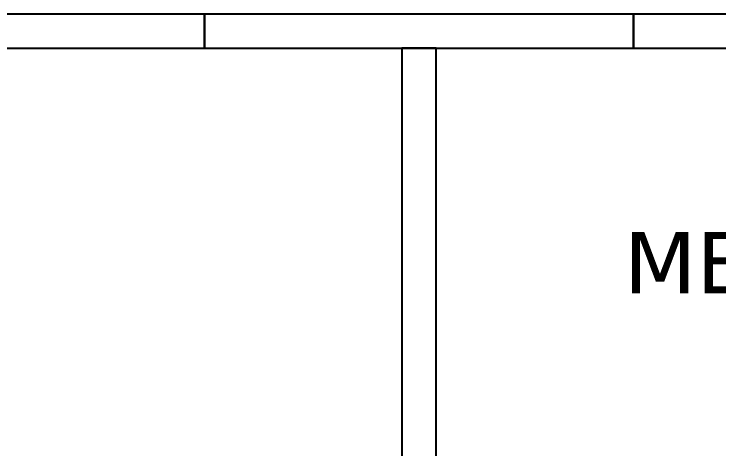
# Model space of a CAD drawing. Header units: centimetres. Extents: x -135 to 4099, y -1210 to 1044.
# Drawn here: x 2306.3 to 2512.5, y 578.8 to 706 of the extents above; entities that cross this region are included whole.
import ezdxf
from ezdxf.enums import TextEntityAlignment as Align

# ---------------------------------------------------------------- set-up
doc = ezdxf.new("R2010")
doc.units = ezdxf.units.CM
doc.layers.add('MONTAJ_STANDART', color=7, linetype='Continuous')
doc.layers.add('MONTAJ_YAZI', color=4, linetype='Continuous')
doc.styles.add('PORTMAN', font='DejaVuSans.ttf')

# ---------------------------------------------------------------- blocks, each defined once
blk = doc.blocks.new('BOM_D01_1255p0_DIS_DOLU')
blk.add_lwpolyline([(0, 0), (10, 0), (10, 125.5), (0, 125.5)], close=True)
blk = doc.blocks.new('MNT_BOM_D01_1255p0_DIS_DOLU')
blk.add_blockref('BOM_D01_1255p0_DIS_DOLU', (0, 0))
blk = doc.blocks.new('BOM_I15_1255p0_IC_DOLU')
blk.add_lwpolyline([(0, 0), (10, 0), (10, 125.5), (0, 125.5)], close=True)
blk = doc.blocks.new('MNT_BOM_I15_1255p0_IC_DOLU')
blk.add_blockref('BOM_I15_1255p0_IC_DOLU', (0, 0))

msp = doc.modelspace()

# ---------------------------------------------------------------- block references
at = {"layer": 'MONTAJ_STANDART', "rotation": 270}
for p in [(2236.5, 706), (2362, 706), (2487.5, 706)]:
    msp.add_blockref('MNT_BOM_D01_1255p0_DIS_DOLU', p, dxfattribs=at)
at = {"layer": 'MONTAJ_STANDART'}
msp.add_blockref('MNT_BOM_I15_1255p0_IC_DOLU', (2419.75, 570.5), dxfattribs=at)

# ---------------------------------------------------------------- texts
at = {"layer": 'MONTAJ_YAZI', "style": 'PORTMAN'}
msp.add_text('MERDİVEN', height=18, dxfattribs=at).set_placement((2550.25, 633.25), align=Align.MIDDLE_CENTER)

doc.saveas('drawing.dxf')
